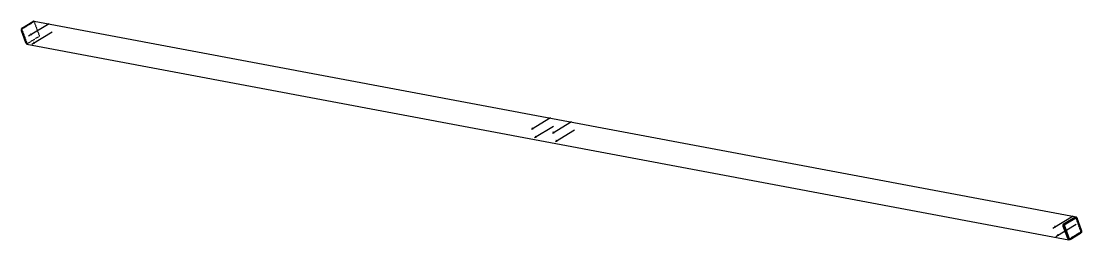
# Model space of a CAD drawing. Header units: millimetres. Extents: x 5 to 42621, y 5 to 1222.
# Drawn here: x 36824 to 42621, y 26 to 1222 of the extents above; entities that cross this region are included whole.
import ezdxf

# ---------------------------------------------------------------- set-up
doc = ezdxf.new("R2010")
doc.units = ezdxf.units.MM
doc.linetypes.add('DXK_LINE_DOT2', pattern=[3.9198, 1.9599, -1.9599])
doc.layers.add('STÅL', color=7, linetype='Continuous')

msp = doc.modelspace()

# ---------------------------------------------------------------- hatches: boundary and pattern name
at = {"layer": 'STÅL', "linetype": 'Continuous'}
for points in [[(36880.8, 1151.9), (36881.5, 1150.6), (36882, 1149.3), (36882.4, 1148.1), (36882.6, 1146.9), (36882.5, 1145.9), (36882.3, 1145.1), (36881.9, 1144.4), (36881.3, 1144.1), (36880.6, 1144), (36879.7, 1144.2), (36878.8, 1144.6), (36877.9, 1145.3), (36876.9, 1146.2), (36876, 1147.3), (36875.2, 1148.5), (36874.5, 1149.8), (36874, 1151.1), (36873.6, 1152.4), (36873.4, 1153.5), (36873.5, 1154.6), (36873.7, 1155.4), (36874.1, 1156), (36874.7, 1156.4), (36875.4, 1156.4), (36876.3, 1156.3), (36877.2, 1155.8), (36878.2, 1155.1), (36879.1, 1154.2), (36880, 1153.1)], [(36897.5, 1106), (36898.2, 1104.7), (36898.8, 1103.4), (36899.1, 1102.2), (36899.3, 1101), (36899.3, 1100), (36899, 1099.1), (36898.6, 1098.5), (36898, 1098.2), (36897.3, 1098.1), (36896.4, 1098.3), (36895.5, 1098.7), (36894.6, 1099.4), (36893.6, 1100.3), (36892.7, 1101.4), (36891.9, 1102.6), (36891.2, 1103.9), (36890.7, 1105.2), (36890.3, 1106.5), (36890.1, 1107.6), (36890.2, 1108.6), (36890.4, 1109.5), (36890.8, 1110.1), (36891.4, 1110.4), (36892.1, 1110.5), (36893, 1110.3), (36893.9, 1109.9), (36894.9, 1109.2), (36895.8, 1108.3), (36896.7, 1107.2)], [(39622.3, 636.8), (39623, 635.5), (39623.6, 634.2), (39623.9, 632.9), (39624.1, 631.8), (39624.1, 630.7), (39623.9, 629.9), (39623.4, 629.3), (39622.8, 628.9), (39622.1, 628.8), (39621.3, 629), (39620.3, 629.5), (39619.4, 630.2), (39618.4, 631.1), (39617.5, 632.2), (39616.7, 633.4), (39616, 634.6), (39615.5, 635.9), (39615.1, 637.2), (39615, 638.4), (39615, 639.4), (39615.2, 640.2), (39615.6, 640.8), (39616.2, 641.2), (39617, 641.3), (39617.8, 641.1), (39618.7, 640.7), (39619.7, 640), (39620.6, 639.1), (39621.5, 638)], [(39639.1, 590.9), (39639.8, 589.6), (39640.3, 588.3), (39640.7, 587), (39640.8, 585.8), (39640.8, 584.8), (39640.6, 584), (39640.1, 583.4), (39639.6, 583), (39638.8, 582.9), (39638, 583.1), (39637.1, 583.6), (39636.1, 584.3), (39635.2, 585.2), (39634.2, 586.2), (39633.4, 587.4), (39632.7, 588.7), (39632.2, 590), (39631.8, 591.3), (39631.7, 592.5), (39631.7, 593.5), (39631.9, 594.3), (39632.3, 594.9), (39632.9, 595.3), (39633.7, 595.4), (39634.5, 595.2), (39635.4, 594.7), (39636.4, 594), (39637.3, 593.1), (39638.2, 592.1)], [(39736.6, 615.3), (39737.3, 614), (39737.8, 612.7), (39738.2, 611.5), (39738.3, 610.3), (39738.3, 609.3), (39738.1, 608.4), (39737.7, 607.8), (39737.1, 607.5), (39736.3, 607.4), (39735.5, 607.6), (39734.6, 608), (39733.6, 608.7), (39732.7, 609.6), (39731.8, 610.7), (39731, 611.9), (39730.3, 613.2), (39729.7, 614.5), (39729.4, 615.7), (39729.2, 616.9), (39729.2, 617.9), (39729.4, 618.8), (39729.9, 619.4), (39730.5, 619.7), (39731.2, 619.8), (39732, 619.6), (39733, 619.2), (39733.9, 618.5), (39734.9, 617.6), (39735.8, 616.5)], [(39753.3, 569.4), (39754, 568.1), (39754.5, 566.8), (39754.9, 565.5), (39755.1, 564.4), (39755, 563.3), (39754.8, 562.5), (39754.4, 561.9), (39753.8, 561.5), (39753.1, 561.5), (39752.2, 561.6), (39751.3, 562.1), (39750.3, 562.8), (39749.4, 563.7), (39748.5, 564.8), (39747.7, 566), (39747, 567.3), (39746.4, 568.6), (39746.1, 569.8), (39745.9, 571), (39745.9, 572), (39746.2, 572.9), (39746.6, 573.5), (39747.2, 573.8), (39747.9, 573.9), (39748.7, 573.7), (39749.7, 573.3), (39750.6, 572.6), (39751.6, 571.7), (39752.5, 570.6)], [(42478.1, 100.1), (42478.8, 98.9), (42479.3, 97.6), (42479.7, 96.3), (42479.9, 95.1), (42479.8, 94.1), (42479.6, 93.3), (42479.2, 92.7), (42478.6, 92.3), (42477.9, 92.2), (42477, 92.4), (42476.1, 92.9), (42475.1, 93.5), (42474.2, 94.4), (42473.3, 95.5), (42472.5, 96.7), (42471.8, 98), (42471.2, 99.3), (42470.9, 100.6), (42470.7, 101.8), (42470.7, 102.8), (42471, 103.6), (42471.4, 104.2), (42472, 104.6), (42472.7, 104.7), (42473.6, 104.5), (42474.5, 104), (42475.4, 103.3), (42476.4, 102.4), (42477.3, 101.4)], [(42494.8, 54.2), (42495.5, 52.9), (42496.1, 51.6), (42496.4, 50.4), (42496.6, 49.2), (42496.6, 48.2), (42496.3, 47.4), (42495.9, 46.7), (42495.3, 46.4), (42494.6, 46.3), (42493.7, 46.5), (42492.8, 46.9), (42491.9, 47.6), (42490.9, 48.5), (42490, 49.6), (42489.2, 50.8), (42488.5, 52.1), (42488, 53.4), (42487.6, 54.7), (42487.4, 55.8), (42487.5, 56.9), (42487.7, 57.7), (42488.1, 58.3), (42488.7, 58.7), (42489.4, 58.7), (42490.3, 58.6), (42491.2, 58.1), (42492.2, 57.4), (42493.1, 56.5), (42494, 55.4)]]:
    msp.add_hatch(color=96, dxfattribs=at).paths.add_polyline_path(points)

# ---------------------------------------------------------------- linework, layer by layer
at = {"layer": 'STÅL', "color": 7, "linetype": 'DXK_LINE_DOT2'}
for p, q in [((36826, 1180), (36892.2, 1220.1)), ((36895.1, 1219.5), (36827.1, 1178.4)), ((36892.2, 1220.1), (36895.1, 1219.5)), ((36895.1, 1219.5), (36924, 1140.1)), ((36853.2, 1099.5), (36825.1, 1176.6)), ((36825.5, 1178.7), (36827.1, 1178.4)), ((36827.1, 1178.4), (36856.1, 1098.9)), ((36856.1, 1098.9), (36924, 1140.1)), ((36853.2, 1099.5), (36856.1, 1098.9)), ((42527.1, 110.7), (42584.5, 145.4)), ((42584.5, 145.4), (42586.4, 146.1)), ((42586.4, 146.1), (42587.3, 145.9)), ((42587.3, 145.9), (42588.3, 145.8)), ((42589.9, 144.7), (42588.3, 145.8)), ((42591, 142.9), (42589.9, 144.7)), ((42615.4, 75.8), (42591, 142.9)), ((42524.5, 107.2), (42524.1, 104.9)), ((42524.1, 104.9), (42524.5, 102.7)), ((42524.5, 107.3), (42525.5, 109.2)), ((42524.5, 107.2), (42524.5, 107.3)), ((42548.9, 35.5), (42524.5, 102.7)), ((42525.5, 109.2), (42527.1, 110.7)), ((42555.4, 33), (42612.8, 67.7)), ((42612.8, 67.7), (42614.4, 69.2)), ((42614.4, 69.2), (42615.4, 71.2)), ((42615.8, 73.5), (42615.4, 75.8)), ((42615.4, 71.2), (42615.8, 73.5)), ((42620, 69.4), (42619.5, 68.4)), ((42620, 69.4), (42620.4, 71.9)), ((42548.9, 35.5), (42550, 33.7)), ((42550, 33.7), (42551.6, 32.6)), ((42551.6, 32.6), (42551.8, 32.6)), ((42551.8, 32.6), (42553.5, 32.3)), ((42553.5, 32.3), (42555.4, 33))]:
    msp.add_line(p, q, dxfattribs=at)
at = {"layer": 'STÅL', "color": 2, "linetype": 'Continuous'}
for p, q in [((36830.8, 1186), (36888.2, 1220.7)), ((36892, 1222), (36888.2, 1220.7)), ((36895.7, 1221.5), (36892, 1222)), ((36895.7, 1221.5), (42590.1, 151.5)), ((36824.3, 1178.9), (36826, 1180)), ((36824.3, 1178.9), (36825.5, 1178.7)), ((36825.1, 1176.6), (36824.3, 1178.9)), ((36825.5, 1179), (36824.8, 1174.4)), ((36824.8, 1174.4), (36825.6, 1169.9)), ((36827.6, 1183.1), (36825.5, 1179)), ((36850, 1102.8), (36825.6, 1169.9)), ((36830.8, 1186), (36827.6, 1183.1)), ((36850, 1102.8), (36852.2, 1099.2)), ((36852.2, 1099.2), (36855.4, 1096.9)), ((36855.4, 1096.9), (42549.8, 26.9)), ((42589.5, 149.5), (42521.5, 108.4)), ((42522, 113.1), (42525.2, 116)), ((42524.4, 107.8), (42592.3, 149)), ((42525.2, 116), (42582.6, 150.7)), ((42582.6, 150.7), (42586.4, 152)), ((42586.4, 152), (42590.1, 151.5)), ((42592.3, 149), (42589.5, 149.5)), ((42590.1, 151.5), (42593.3, 149.2)), ((42621.3, 69.5), (42592.3, 149)), ((42593.3, 149.2), (42595.5, 145.6)), ((42619.9, 78.5), (42595.5, 145.6)), ((42519.2, 104.4), (42519.9, 109)), ((42520, 99.9), (42519.2, 104.4)), ((42519.9, 109), (42522, 113.1)), ((42544.4, 32.8), (42520, 99.9)), ((42521.5, 108.4), (42524.4, 107.8)), ((42550.4, 28.9), (42521.5, 108.4)), ((42524.4, 107.8), (42553.3, 28.4)), ((42553.3, 28.4), (42621.3, 69.5)), ((42557.3, 27.7), (42614.7, 62.4)), ((42617.9, 65.3), (42614.7, 62.4)), ((42619.5, 68.4), (42617.9, 65.3)), ((42620.7, 74), (42619.9, 78.5)), ((42620.4, 71.9), (42620.7, 74)), ((42546.6, 29.2), (42544.4, 32.8)), ((42549.8, 26.9), (42546.6, 29.2)), ((42553.6, 26.4), (42549.8, 26.9)), ((42550.4, 28.9), (42553.3, 28.4)), ((42557.3, 27.7), (42553.6, 26.4))]:
    msp.add_line(p, q, dxfattribs=at)
at = {"layer": 'STÅL', "color": 96, "linetype": 'Continuous'}
for p, q in [((36864.8, 1142.2), (36976.2, 1209.6)), ((36881.5, 1096.3), (36992.9, 1163.7)), ((39613.9, 631.6), (39717.7, 694.5)), ((39630.6, 585.7), (39734.4, 648.5)), ((39728.1, 610.2), (39832, 673)), ((39744.8, 564.3), (39848.7, 627.1)), ((42462.1, 90.4), (42573.5, 157.8)), ((42478.8, 44.5), (42590.2, 111.9))]:
    msp.add_line(p, q, dxfattribs=at)

doc.saveas('drawing.dxf')
